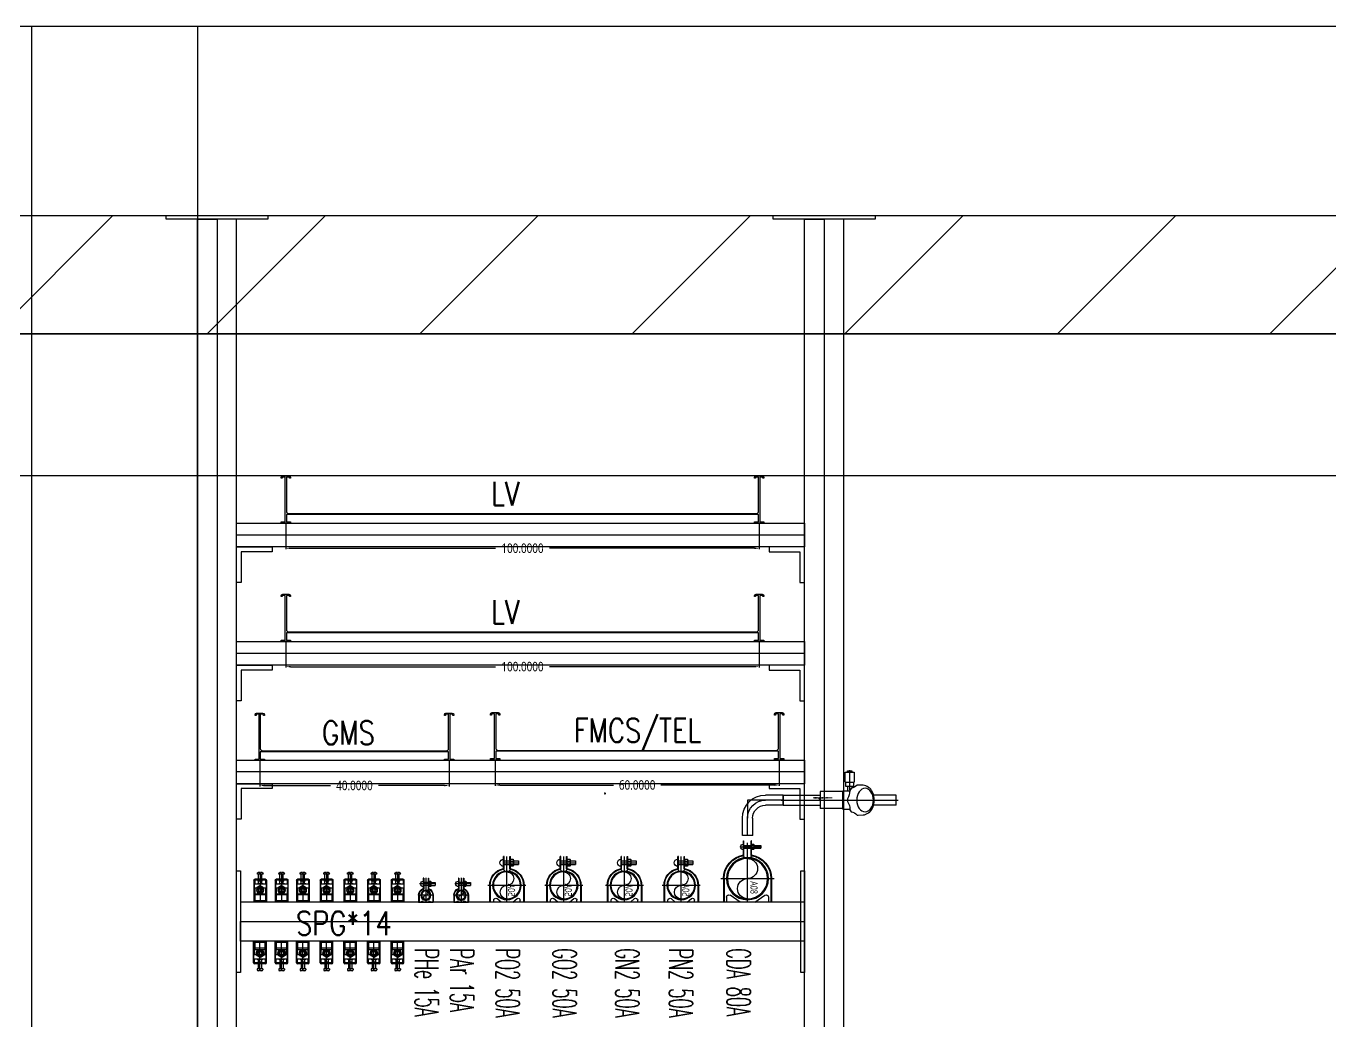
# Model space of a CAD drawing. Extents: x -3080 to 28500, y -1326 to 31609.
# Drawn here: x 15381.3 to 15656.7, y 26375.7 to 26585.8 of the extents above; entities that cross this region are included whole.
import ezdxf
from ezdxf.enums import TextEntityAlignment as Align
from ezdxf.xclip import XClip

# ---------------------------------------------------------------- set-up
doc = ezdxf.new("R2010")
doc.units = 0
doc.header["$LTSCALE"] = 100
doc.header["$XCLIPFRAME"] = 2
for name, pattern in [('188K-SM-07-F10-MECH-CR PIPE-Y2257103$0$AP6A-SM-08-FR1-001-A_AAS 210916$0$CENTER', [50.8, 31.75, -6.35, 6.35, -6.35]), ('188K-SM-07-F10-MECH-CR PIPE-Y2257103$0$AP6A-SM-08-FR1-001-A_AAS 210916$0$DOT', [0.25, 0, -0.25]), ('188K-SM-07-F10-MECH-CR PIPE-Y2257103$0$AP7P1-SM-08-FNN-120-A(4)-SMP$0$18P2-SM-08-FNN-320-A(9)-20190318-JEN$0$SM-08-FNN-300-A(9)-JEN$0$15P6-SM-08-FNN-320-A(10)-UIS-TCM$0$15P6-SM-08-FNN-320-A(10)-UIS-TCM$0$15P6-SM-08-FNN-320-A(10)-UIS-TCM$0$15P6-SM-08-FNN-320-A(10)-UIS-TCM$0$15P6-SM-08-FNN-320-A(10)-UIS-TCM$0$15P6-SM-08-FNN-320-A(10)-UIS-TCM$0$15P6-SM-08-FNN-320-A(10)-UIS-TCM$0$8$0$F14P7-08-FNN-08-001_SPG$0$CENTER', [50.8, 31.75, -6.35, 6.35, -6.35]), ('188K-SM-07-F10-MECH-CR PIPE-Y2257103$0$AP7P1-SM-08-FNN-120-A(4)-SMP$0$18P2-SM-08-FNN-320-A(9)-20190318-JEN$0$SM-08-FNN-300-A(9)-JEN$0$15P6-SM-08-FNN-320-A(10)-UIS-TCM$0$15P6-SM-08-FNN-320-A(10)-UIS-TCM$0$15P6-SM-08-FNN-320-A(10)-UIS-TCM$0$15P6-SM-08-FNN-320-A(10)-UIS-TCM$0$15P6-SM-08-FNN-320-A(10)-UIS-TCM$0$15P6-SM-08-FNN-320-A(10)-UIS-TCM$0$15P6-SM-08-FNN-320-A(10)-UIS-TCM$0$8$0$F14P7-08-FNN-08-001_SPG$0$HIDDEN', [9.525, 6.35, -3.175]), ('188K-SM-07-F10-MECH-CR PIPE-Y2257103$0$CENTER', [2, 1.25, -0.25, 0.25, -0.25])]:
    doc.linetypes.add(name, pattern=pattern)
for name, color, linetype in [('0-xref', 8, 'Continuous'), ('188K-SM-07-F10-MECH-CR PIPE-Y2257103$0$0-AP7P1-SM-08-BG_CDA', 6, 'Continuous'), ('188K-SM-07-F10-MECH-CR PIPE-Y2257103$0$0-BG', 6, 'Continuous'), ('188K-SM-07-F10-MECH-CR PIPE-Y2257103$0$0-CF-AAS-SEX', 3, 'Continuous'), ('188K-SM-07-F10-MECH-CR PIPE-Y2257103$0$0-FIRE', 1, 'Continuous'), ('188K-SM-07-F10-MECH-CR PIPE-Y2257103$0$0-hookupzoom', 4, 'Continuous'), ('188K-SM-07-F10-MECH-CR PIPE-Y2257103$0$0-LV', 6, 'Continuous'), ('188K-SM-07-F10-MECH-CR PIPE-Y2257103$0$0-Y-CCD', 5, 'Continuous'), ('188K-SM-07-F10-MECH-CR PIPE-Y2257103$0$18P6-SM-08-FNN-120-A(X)-20211124$0$0-和淞-G-BG_PN2', 116, 'Continuous'), ('188K-SM-07-F10-MECH-CR PIPE-Y2257103$0$AP6A-SM-08-FR1-001-A_AAS 210916$0$0-Block Center-Line', 1, '188K-SM-07-F10-MECH-CR PIPE-Y2257103$0$AP6A-SM-08-FR1-001-A_AAS 210916$0$CENTER'), ('188K-SM-07-F10-MECH-CR PIPE-Y2257103$0$AP6A-SM-08-FR1-001-A_AAS 210916$0$0-Block Support-Line', 7, '188K-SM-07-F10-MECH-CR PIPE-Y2257103$0$AP6A-SM-08-FR1-001-A_AAS 210916$0$DOT'), ('188K-SM-07-F10-MECH-CR PIPE-Y2257103$0$AP7P1-SM-08-FNN-120-A(12.5)-SMP$0$18P6-SM-08-FNN-120-A(X)-20211124$0$0-和淞-G-BG_GN2', 5, 'Continuous'), ('188K-SM-07-F10-MECH-CR PIPE-Y2257103$0$AP7P1-SM-08-FNN-120-A(4)-SMP$0$18P2-SM-08-FNN-320-A(9)-20190318-JEN$0$SM-08-FNN-300-A(9)-JEN$0$15P6-SM-08-FNN-320-A(10)-UIS-TCM$0$15P6-SM-08-FNN-320-A(10)-UIS-TCM$0$15P6-SM-08-FNN-320-A(10)-UIS-TCM$0$15P6-SM-08-FNN-320-A(10)-UIS-TCM$0$15P6-SM-08-FNN-320-A(10)-UIS-TCM$0$8$0$F14P7-08-FNN-08-001_SPG$0$G-SPG_C-20%F2+N2#AC201', 120, 'Continuous'), ('188K-SM-07-F10-MECH-CR PIPE-Y2257103$0$DIM', 3, 'Continuous'), ('188K-SM-07-F10-MECH-CR PIPE-Y2257103$0$H-TXT', 7, 'Continuous'), ('188K-SM-07-F10-MECH-CR PIPE-Y2257103$0$SH-LINE-130', 2, 'Continuous'), ('188K-SM-07-F10-MECH-CR PIPE-Y2257103$0$UPW_PVDF', 7, 'Continuous'), ('188K-SM-07-F10-MECH-CR PIPE-Y2257103$0$X-S-FAB_SL ALL$0$BEAM-S', 2, 'Continuous')]:
    doc.layers.add(name, color=color, linetype=linetype)
doc.layers.add('188K-SM-07-F10-MECH-CR PIPE-Y2257103$0$Blcok.TXT', color=7, linetype='Continuous', plot=False)
doc.layers.add('188K-SM-07-F10-MECH-CR PIPE-Y2257103$0$Block.TXT', color=7, linetype='Continuous', plot=False)
doc.styles.add('188K-SM-07-F10-MECH-CR PIPE-Y2257103$0$AA-TXT', font='romans.shx', dxfattribs={"bigfont": 'chineset.shx'})
doc.styles.add('188K-SM-07-F10-MECH-CR PIPE-Y2257103$0$AP6A-SM-08-FNN-300-A(18)-BAY$0$15P6-SM-08-FNN-100-A(D)-UIS-TCM$0$SM-08-FNN-300-0_WWT(8)$0$SIMPLEX', font='SIMPLEX.shx', dxfattribs={"width": 0.7})
doc.styles.add('188K-SM-07-F10-MECH-CR PIPE-Y2257103$0$Standard', font='', dxfattribs={"width": 0.8})
doc.styles.add('188K-SM-07-F10-MECH-CR PIPE-Y2257103$0$TXT', font='txt.shx', dxfattribs={"width": 0.55, "bigfont": 'chineset.shx'})
doc.styles.get('188K-SM-07-F10-MECH-CR PIPE-Y2257103$0$Standard').set_extended_font_data('Microsoft JhengHei')
doc.dimstyles.new('188K-SM-07-F10-MECH-CR PIPE-Y2257103$0$Standard', dxfattribs={"dimtxt": 0.18, "dimasz": 0.18, "dimexe": 0.18, "dimexo": 0.0625, "dimgap": 0.09, "dimtad": 0, "dimtih": 1, "dimtoh": 1, "dimdec": 4, "dimzin": 0, "dimdsep": 46, "dimtxsty": '188K-SM-07-F10-MECH-CR PIPE-Y2257103$0$Standard', "dimcen": 0.09, "dimadec": 0, "dimazin": 0, "dimtfac": 1, "dimtdec": 4, "dimtofl": 0, "dimtmove": 0, "dimatfit": 3, "dimfxl": 1, "dimtolj": 1, "dimtzin": 0, "dimarcsym": 0})

# ---------------------------------------------------------------- blocks, each defined once
blk = doc.blocks.new('*U1541')
at = {"color": 241}
blk.add_lwpolyline([(17.5, 50), (-17.5, 50), (-17.5, 337.5), (17.5, 337.5)], close=True, dxfattribs=at)
blk = doc.blocks.new('188K-SM-07-F10-MECH-CR PIPE-Y2257103$0$X-S-FAB_SL ALL')
at = {"color": 241}
for p, q in [((-2628.521, -72748.977), (19076.479, -72748.977)), ((-2628.521, -72788.977), (19076.479, -72788.977))]:
    blk.add_line(p, q, dxfattribs=at)
at = {"layer": '188K-SM-07-F10-MECH-CR PIPE-Y2257103$0$X-S-FAB_SL ALL$0$BEAM-S'}
blk.add_blockref('*U1541', (10926.479, -73086.477), dxfattribs=at)
blk = doc.blocks.new('*U1497')
for p, q in [((-150, 475), (-150, 550)), ((-150, 550), (150, 550)), ((150, 475), (150, 550)), ((-175.4, 331.5), (-150, 475)), ((-150, 475), (150, 475)), ((175.4, 331.5), (150, 475))]:
    blk.add_line(p, q)
blk.add_circle((0, 0), 375)
at = {"layer": '188K-SM-07-F10-MECH-CR PIPE-Y2257103$0$AP6A-SM-08-FR1-001-A_AAS 210916$0$0-Block Center-Line'}
blk.add_line((0, 375), (0, 550), dxfattribs=at)
at = {"layer": '188K-SM-07-F10-MECH-CR PIPE-Y2257103$0$AP6A-SM-08-FR1-001-A_AAS 210916$0$0-Block Support-Line'}
blk.add_line((-167.7, 375), (167.7, 375), dxfattribs=at)
blk = doc.blocks.new('188K-SM-07-F10-MECH-CR PIPE-Y2257103$0$Bellow_15A_R')
at = {"color": 2, "linetype": '188K-SM-07-F10-MECH-CR PIPE-Y2257103$0$CENTER', "ltscale": 3}
blk.add_line((-8.24, 0), (16.48, 0), dxfattribs=at)
at = {"color": 0}
for p, q in [((-7.83, 1.08), (0, 1.08)), ((-7.83, 1.08), (-7.83, -1.08)), ((4.81, 1.8), (0, 1.8)), ((0, -1.8), (0, 1.8)), ((4.81, 1.9), (4.81, -1.9)), ((4.81, 1.9), (6.29, 1.9)), ((16.07, 1.08), (11.29, 1.08)), ((16.07, 1.08), (16.07, -1.08)), ((-7.83, -1.08), (0, -1.08)), ((4.81, -1.8), (0, -1.8)), ((6.28, -1.9), (4.81, -1.9)), ((16.07, -1.08), (11.29, -1.08))]:
    blk.add_line(p, q, dxfattribs=at)
blk.add_lwpolyline([(11.13, -1.55, -0.129678), (10.5, -2.5, -0.076709), (9.35, -3.11), (9.11, -3.14), (8.07, -3.17, -0.111401), (7.8, -3.16, 0.105556), (6.58, -2.45, -0.110801), (6.28, -2.02, 0.124714), (5.78, -0.3, -0.093313), (5.78, 0.3, 0.191988), (6.28, 2.02, -0.199243), (6.58, 2.45, 0.232869), (7.8, 3.16, -0.069384), (8.07, 3.17), (9.11, 3.14), (9.35, 3.11, -0.093734), (10.5, 2.49, -0.099389), (11.13, 1.55, -0.039332), (11.36, 0.8, -0.090181), (11.36, -0.8, -0.048841)], format="xyb", close=True, dxfattribs=at)
blk.add_ellipse((9.49, 0), major_axis=(0, -2.49), ratio=0.70911, dxfattribs=at)
blk = doc.blocks.new('*U1609')
at = {"color": 0}
for p, q in [((5.81, -2.88), (5.81, -1.9)), ((6.7, -2.88), (6.7, -2.49)), ((5.3, -3.84), (5.33, -3.82)), ((5.33, -3.82), (7.18, -3.82)), ((5.46, -3.5), (5.46, -3.5)), ((7.05, -2.88), (7.04, -2.88)), ((7.04, -3.5), (7.05, -3.5)), ((7.21, -3.84), (7.18, -3.82))]:
    blk.add_line(p, q, dxfattribs=at)
at = {"color": 2, "linetype": '188K-SM-07-F10-MECH-CR PIPE-Y2257103$0$CENTER'}
blk.add_line((6.25, -2.15), (6.25, -6.29), dxfattribs=at)
at = {"color": 0}
for points in [[(5.3, -3.83), (5.3, -5.88), (7.21, -5.88), (7.21, -3.83)], [(7.05, -3.82), (7.04, -2.88), (5.46, -2.88), (5.46, -2.88), (5.46, -3.82)], [(5.81, -5.88), (5.81, -6.2), (6.7, -6.2), (6.7, -5.88)]]:
    blk.add_lwpolyline(points, dxfattribs=at)
blk.add_blockref('188K-SM-07-F10-MECH-CR PIPE-Y2257103$0$Bellow_15A_R', (0, 0), dxfattribs=at)
at = {"layer": '188K-SM-07-F10-MECH-CR PIPE-Y2257103$0$Blcok.TXT', "color": 0, "style": '188K-SM-07-F10-MECH-CR PIPE-Y2257103$0$TXT', "width": 0.6}
for tag, p in [('進吹氣口', (-0.18, -0.29)), ('管徑', (-0.18, -0.41)), ('氣種', (-0.18, -0.54))]:
    blk.add_attdef(tag, p, '', height=0.1, dxfattribs=at)
blk = doc.blocks.new('*U1617')
at = {"color": 0}
for p, q in [((-2.23, -28.92), (-5.92, -28.92)), ((-2.23, -31.09), (-2.23, -28.92)), ((-2.23, -31.09), (-5.92, -31.09)), ((-10.81, -37.5), (-10.81, -33.81)), ((-8.65, -37.5), (-8.65, -33.81)), ((-10.81, -37.5), (-8.65, -37.5))]:
    blk.add_line(p, q, dxfattribs=at)
at = {"color": 1}
for p, q in [((-2.23, -30), (-5.92, -30)), ((-9.73, -37.5), (-9.73, -33.81))]:
    blk.add_line(p, q, dxfattribs=at)
at = {"color": 0}
for radius in [4.89, 2.73]:
    blk.add_arc((-5.92, -33.81), radius, 90, 180, dxfattribs=at)
at = {"color": 1}
blk.add_arc((-5.92, -33.81), 3.81, 90, 180, dxfattribs=at)
at = {"layer": 'DefPoints'}
blk.add_lwpolyline([(-9.73, -33.81), (-9.73, -30), (-5.92, -30)], dxfattribs=at)
blk = doc.blocks.new('188K-SM-07-F10-MECH-CR PIPE-Y2257103$0$SEC-P-Clamp-50A')
at = {"color": 0, "linetype": 'ByBlock'}
for p, q in [((-13.7, 87), (-24.8, 87)), ((-24.8, 87), (-24.8, 79)), ((-13.7, 88.6), (-13.7, 77.4)), ((-8, 90.5), (-12.9, 90.5)), ((-8, 86.7), (-12.9, 86.7)), ((-7.2, 71), (-7.2, 96)), ((-6, 96), (-7.2, 96)), ((-7.2, 77.4), (-7.2, 88.6)), ((-6, 70), (-6, 96)), ((6, 87), (-6, 87)), ((6, 70), (6, 96)), ((6, 96), (7.2, 96)), ((7.2, 71), (7.2, 96)), ((-13.7, 79), (-24.8, 79)), ((-8, 79.2), (-12.9, 79.2)), ((-12.9, 75.5), (-8, 75.5)), ((6, 79), (-6, 79)), ((-36.5, 35.2), (-36.5, 0)), ((-35.2, 35.2), (-35.2, 0)), ((35.2, 35.2), (35.2, 0)), ((36.5, 35.2), (36.5, 0)), ((-36.5, 0), (36.5, 0)), ((-28, 0), (-28, 4.2)), ((-12.5, 0), (-21.5, 7.3)), ((12.5, 0), (21.5, 7.3)), ((28, 0), (28, 4.2))]:
    blk.add_line(p, q, dxfattribs=at)
at = {"color": 1, "linetype": '188K-SM-07-F10-MECH-CR PIPE-Y2257103$0$CENTER'}
for p, q in [((7.2, 83), (-24.8, 83)), ((0, 0), (0, 95.9)), ((-40.2, 35.2), (40.2, 35.2))]:
    blk.add_line(p, q, dxfattribs=at)
at = {"color": 0, "linetype": 'ByBlock'}
for radius in [30.2, 28.6]:
    blk.add_circle((0, 35.2), radius, dxfattribs=at)
for centre, radius, start, end in [((-11.1, 88.6), 2.6, 133.818, 226.182), ((-4.5, 83), 9.2, 155.9322, 204.0678), ((-9.8, 88.6), 2.6, 313.818, 46.182), ((-16.4, 83), 9.2, 335.9322, 24.0678), ((7.2, 83), 7.51, 270, 90), ((0, 35.2), 36.4, 101.3926, 180), ((0, 35.2), 35.2, 99.8002, 180), ((0, 49.5), 14.3, 90, 270), ((-11.1, 77.4), 2.6, 133.818, 226.182), ((-8.5, 66.9), 2.51, 279.2496, 105.0462), ((-9.8, 77.4), 2.6, 313.818, 46.182), ((0, 35.2), 35.2, 0, 80.1998), ((8.5, 66.9), 2.51, 74.9538, 260.7504), ((0, 35.2), 36.4, 0, 78.6074), ((0, 21), 14.3, 270, 90), ((-24, 4.2), 4, 50.95, 180), ((24, 4.2), 4, 0, 129.05)]:
    blk.add_arc(centre, radius, start, end, dxfattribs=at)
at = {"color": 2, "linetype": 'ByBlock', "style": '188K-SM-07-F10-MECH-CR PIPE-Y2257103$0$Standard', "width": 0.75}
blk.add_text('50A', height=15, rotation=90, dxfattribs=at).set_placement((-9.7, 25.6), align=Align.MIDDLE)
blk = doc.blocks.new('*U259')
at = {"color": 0}
blk.add_blockref('188K-SM-07-F10-MECH-CR PIPE-Y2257103$0$SEC-P-Clamp-50A', (0, 0), dxfattribs=at)
blk = doc.blocks.new('188K-SM-07-F10-MECH-CR PIPE-Y2257103$0$SEC-P-Clamp-15A')
at = {"color": 0, "linetype": 'ByBlock'}
for p, q in [((-10.5, 41.3), (-19.9, 41.3)), ((-19.9, 41.3), (-19.9, 35.3)), ((-10.5, 35.3), (-19.9, 35.3)), ((-10.5, 42.7), (-10.5, 34)), ((-6.3, 44.1), (-9.7, 44.1)), ((-9.7, 41.2), (-6.3, 41.2)), ((-9.7, 35.5), (-6.3, 35.5)), ((-9.7, 32.6), (-6.3, 32.6)), ((-5.5, 50.8), (-5.5, 28.8)), ((-4.5, 50.8), (-5.5, 50.8)), ((-4.5, 50.8), (-4.5, 28.1)), ((-4.5, 41.3), (4.5, 41.3)), ((-4.5, 35.3), (4.5, 35.3)), ((4.5, 50.8), (4.5, 28.1)), ((4.5, 50.8), (5.5, 50.8)), ((5.5, 50.8), (5.5, 28.8)), ((-15.5, 14.3), (-15.5, 0)), ((15.5, 0), (-15.5, 0)), ((-14.5, 14.3), (-14.5, 0)), ((-8.5, 1.1), (-8.5, 0)), ((-5, 0), (-6.8, 1.8)), ((5, 0), (6.8, 1.8)), ((8.5, 1.1), (8.5, 0)), ((14.5, 14.3), (14.5, 0)), ((15.5, 14.3), (15.5, 0))]:
    blk.add_line(p, q, dxfattribs=at)
at = {"color": 1, "linetype": 'ByBlock'}
for p, q in [((-19.9, 38.3), (13.4, 38.3)), ((0, 51.1), (0, 0)), ((-16.4, 14.3), (16.4, 14.3))]:
    blk.add_line(p, q, dxfattribs=at)
at = {"color": 0, "linetype": 'ByBlock'}
for radius in [10.8, 9.2]:
    blk.add_circle((0, 14.3), radius, dxfattribs=at)
for centre, radius, start, end in [((0, 14.3), 15.5, 110.7836, 180), ((0, 14.3), 14.5, 108.08, 180), ((-8.8, 42.7), 1.7, 122.0046, 237.9954), ((-4.9, 38.3), 5.61, 149.0209, 210.9791), ((-8.8, 34), 1.7, 122.0046, 237.9954), ((-7.2, 42.7), 1.7, 302.0046, 57.9954), ((-11.1, 38.3), 5.61, 329.0209, 30.9791), ((-7.2, 34), 1.7, 302.0046, 57.9954), ((0, 14.3), 14.5, 0, 71.92), ((5.5, 38.3), 5.77, 270, 90), ((0, 14.3), 15.5, 0, 69.2164), ((-7.5, 1.1), 1, 45, 180), ((-6.3, 25.3), 1.83, 299.9346, 119.9352), ((0, 18.9), 4.6, 90, 270), ((0, 9.7), 4.6, 270, 90), ((6.3, 25.3), 1.83, 60.0648, 240.0654), ((7.5, 1.1), 1, 0, 135)]:
    blk.add_arc(centre, radius, start, end, dxfattribs=at)
at = {"color": 2, "linetype": 'ByBlock', "style": '188K-SM-07-F10-MECH-CR PIPE-Y2257103$0$Standard', "width": 0.75}
blk.add_text('15A', height=8, rotation=90, dxfattribs=at).set_placement((-4, 14.1), align=Align.MIDDLE)
blk = doc.blocks.new('*U252')
at = {"color": 0}
blk.add_blockref('188K-SM-07-F10-MECH-CR PIPE-Y2257103$0$SEC-P-Clamp-15A', (0, 0), dxfattribs=at)
blk = doc.blocks.new('188K-SM-07-F10-MECH-CR PIPE-Y2257103$0$SEC-P-Clamp-80A')
at = {"color": 0, "linetype": 'ByBlock'}
for p, q in [((-13.7, 119.5), (-28.3, 119.5)), ((-28.3, 119.5), (-28.3, 113.5)), ((-13.7, 113.5), (-28.3, 113.5)), ((-13.7, 120.9), (-13.7, 112.2)), ((-9.5, 122.3), (-12.9, 122.3)), ((-12.9, 119.4), (-9.5, 119.4)), ((-12.9, 113.6), (-9.5, 113.6)), ((-12.9, 110.8), (-9.5, 110.8)), ((-8.7, 99.5), (-8.7, 129.5)), ((-8.7, 129.5), (-7.5, 129.5)), ((-8.7, 112.2), (-8.7, 120.9)), ((-7.5, 98.5), (-7.5, 129.5)), ((7.5, 119.5), (-7.5, 119.5)), ((7.5, 113.5), (-7.5, 113.5)), ((7.5, 98.5), (7.5, 129.5)), ((8.7, 129.5), (7.5, 129.5)), ((8.7, 99.5), (8.7, 129.5)), ((-50.8, 49.5), (-50.8, 0)), ((-49.5, 49.5), (-49.5, 0)), ((49.5, 49.5), (49.5, 0)), ((50.8, 49.5), (50.8, 0)), ((-50.8, 0), (50.8, 0)), ((-44.5, 10.4), (-44.5, 0)), ((-15.2, 0), (-36.8, 14.6)), ((15.2, 0), (36.8, 14.6)), ((44.5, 10.4), (44.5, 0))]:
    blk.add_line(p, q, dxfattribs=at)
at = {"color": 1, "linetype": '188K-SM-07-F10-MECH-CR PIPE-Y2257103$0$CENTER'}
for p, q in [((14.5, 116.5), (-28.3, 116.5)), ((0, 0), (0, 129.1)), ((56.3, 49.5), (-56.3, 49.5))]:
    blk.add_line(p, q, dxfattribs=at)
at = {"color": 0, "linetype": 'ByBlock'}
for radius in [44.5, 42.5]:
    blk.add_circle((0, 49.5), radius, dxfattribs=at)
for centre, radius, start, end in [((-12, 120.9), 1.7, 122.0046, 237.9954), ((-8.1, 116.5), 5.61, 149.0209, 210.9791), ((-12, 112.2), 1.7, 122.0046, 237.9954), ((-10.4, 120.9), 1.7, 302.0046, 57.9954), ((-14.3, 116.5), 5.61, 329.0209, 30.9791), ((-10.4, 112.2), 1.7, 302.0046, 57.9954), ((8.7, 116.5), 5.77, 270, 90), ((0, 49.5), 50.8, 99.8709, 180), ((0, 49.5), 49.5, 98.7059, 180), ((-10, 95.4), 2.5, 284.2411, 104.2411), ((0, 49.5), 49.5, 0, 81.2941), ((10, 95.4), 2.5, 75.7589, 255.7589), ((0, 49.5), 50.8, 0, 80.1291), ((-39.5, 10.4), 5, 55.9469, 180), ((39.5, 10.4), 5, 0, 124.0531)]:
    blk.add_arc(centre, radius, start, end, dxfattribs=at)
for centre, start, end in [((0, 70.8), 90, 270), ((0, 28.3), 270, 90)]:
    blk.add_arc(centre, 21.2, start, end)
at = {"color": 2, "linetype": 'ByBlock', "style": '188K-SM-07-F10-MECH-CR PIPE-Y2257103$0$Standard', "width": 0.75}
blk.add_text('80A', height=15, rotation=90, dxfattribs=at).set_placement((-13.8, 30.6), align=Align.MIDDLE)
blk = doc.blocks.new('*U1538')
at = {"color": 0}
blk.add_blockref('188K-SM-07-F10-MECH-CR PIPE-Y2257103$0$SEC-P-Clamp-80A', (0, 0), dxfattribs=at)
blk = doc.blocks.new('*D1546')
at = {"layer": '188K-SM-07-F10-MECH-CR PIPE-Y2257103$0$DIM', "color": 0, "lineweight": -2, "transparency": 16777216}
for p, q in [((0, -0.06), (0, -5.47)), ((100, -0.06), (100, -5.47)), ((1, -5.29), (44.3, -5.29)), ((99, -5.29), (55.7, -5.29))]:
    blk.add_line(p, q, dxfattribs=at)
at = {"layer": '188K-SM-07-F10-MECH-CR PIPE-Y2257103$0$DIM', "color": 0, "transparency": 16777216}
for points in [[(1, -5.13), (1, -5.46), (0, -5.29)], [(99, -5.13), (99, -5.46), (100, -5.29)]]:
    blk.add_solid(points, dxfattribs=at)
at = {"layer": 'DefPoints', "color": 0, "transparency": 16777216}
for p in [(0, 0), (100, 0), (100, -5.29)]:
    blk.add_point(p, dxfattribs=at)
at = {"layer": '188K-SM-07-F10-MECH-CR PIPE-Y2257103$0$DIM', "color": 0, "transparency": 16777216, "insert": (50, -5.29), "char_height": 2, "attachment_point": 5, "style": '188K-SM-07-F10-MECH-CR PIPE-Y2257103$0$Standard'}
blk.add_mtext('\\A1;100.0000', dxfattribs=at)
blk = doc.blocks.new('*D1544')
at = {"layer": '188K-SM-07-F10-MECH-CR PIPE-Y2257103$0$DIM', "color": 0, "lineweight": -2, "transparency": 16777216}
for p, q in [((0, -0.06), (0, -5.47)), ((60, -0.06), (60, -5.47)), ((1, -5.29), (24.98, -5.29)), ((59, -5.29), (35.02, -5.29))]:
    blk.add_line(p, q, dxfattribs=at)
at = {"layer": '188K-SM-07-F10-MECH-CR PIPE-Y2257103$0$DIM', "color": 0, "transparency": 16777216}
for points in [[(1, -5.13), (1, -5.46), (0, -5.29)], [(59, -5.13), (59, -5.46), (60, -5.29)]]:
    blk.add_solid(points, dxfattribs=at)
at = {"layer": 'DefPoints', "color": 0, "transparency": 16777216}
for p in [(0, 0), (60, 0), (60, -5.29)]:
    blk.add_point(p, dxfattribs=at)
at = {"layer": '188K-SM-07-F10-MECH-CR PIPE-Y2257103$0$DIM', "color": 0, "transparency": 16777216, "insert": (30, -5.29), "char_height": 2, "attachment_point": 5, "style": '188K-SM-07-F10-MECH-CR PIPE-Y2257103$0$Standard'}
blk.add_mtext('\\A1;60.0000', dxfattribs=at)
blk = doc.blocks.new('*D272')
at = {"layer": '188K-SM-07-F10-MECH-CR PIPE-Y2257103$0$DIM', "color": 0, "lineweight": -2, "transparency": 16777216}
for p, q in [((0, -0.06), (0, -5.47)), ((40, -0.06), (40, -5.47)), ((1, -5.29), (14.94, -5.29)), ((39, -5.29), (25.06, -5.29))]:
    blk.add_line(p, q, dxfattribs=at)
at = {"layer": '188K-SM-07-F10-MECH-CR PIPE-Y2257103$0$DIM', "color": 0, "transparency": 16777216}
for points in [[(1, -5.13), (1, -5.46), (0, -5.29)], [(39, -5.13), (39, -5.46), (40, -5.29)]]:
    blk.add_solid(points, dxfattribs=at)
at = {"layer": 'DefPoints', "color": 0, "transparency": 16777216}
for p in [(0, 0), (40, 0), (40, -5.29)]:
    blk.add_point(p, dxfattribs=at)
at = {"layer": '188K-SM-07-F10-MECH-CR PIPE-Y2257103$0$DIM', "color": 0, "transparency": 16777216, "insert": (20, -5.29), "char_height": 2, "attachment_point": 5, "style": '188K-SM-07-F10-MECH-CR PIPE-Y2257103$0$Standard'}
blk.add_mtext('\\A1;40.0000', dxfattribs=at)
blk = doc.blocks.new('188K-SM-07-F10-MECH-CR PIPE-Y2257103$0$AP7P1-SM-08-FNN-120-A(4)-SMP$0$18P2-SM-08-FNN-320-A(9)-20190318-JEN$0$SM-08-FNN-300-A(9)-JEN$0$15P6-SM-08-FNN-320-A(10)-UIS-TCM$0$15P6-SM-08-FNN-320-A(10)-UIS-TCM$0$15P6-SM-08-FNN-320-A(10)-UIS-TCM$0$15P6-SM-08-FNN-320-A(10)-UIS-TCM$0$15P6-SM-08-FNN-320-A(10)-UIS-TCM$0$15P6-SM-08-FNN-320-A(10)-UIS-TCM$0$15P6-SM-08-FNN-320-A(10)-UIS-TCM$0$8$0$F14P7-08-FNN-08-001_SPG$0$TubeClamp-6+10')
at = {"color": 0, "linetype": 'ByBlock'}
for p, q in [((-13.5, 31), (-13.5, 0)), ((-11.5, 33), (11.5, 33)), ((-11.5, 31), (-11.5, 23.1)), ((-11.5, 31), (11.5, 31)), ((-6, 43.6), (-6, 45.6)), ((-6, 43.6), (6, 43.6)), ((-4.5, 29), (-4.5, 31)), ((-4.5, 29), (4.5, 29)), ((-4, 47.6), (-0.7, 47.6)), ((-3.5, 33), (-3.5, 43.6)), ((-3.5, 23.6), (-3.5, 29)), ((-0.7, 45.6), (-0.7, 47.6)), ((-0.7, 45.6), (0.8, 45.6)), ((0.8, 47.6), (4, 47.6)), ((0.8, 45.6), (0.8, 47.6)), ((3.5, 33), (3.5, 43.6)), ((3.5, 23.6), (3.5, 29)), ((4.5, 29), (4.5, 31)), ((6, 43.6), (6, 45.6)), ((11.5, 31), (11.5, 23.1)), ((13.5, 31), (13.5, 0)), ((-12.9, 23.1), (13, 23.1)), ((-12.9, 23.1), (-12.9, 14.1)), ((-12.9, 14.1), (-8.7, 14.1)), ((-11.5, 14.1), (-11.5, 0)), ((-1, 19.1), (-8.7, 14.1)), ((-6, 23.6), (6, 23.6)), ((-6, 23.6), (-6, 23.1)), ((-1, 19.1), (1, 19.1)), ((1, 19.1), (8.8, 14.1)), ((6, 23.6), (6, 23.1)), ((8.8, 14.1), (13, 14.1)), ((11.5, 14.1), (11.5, 0)), ((13, 23.1), (13, 14.1)), ((-11, -12.1), (11, -12.1))]:
    blk.add_line(p, q, dxfattribs=at)
at = {"color": 1, "linetype": '188K-SM-07-F10-MECH-CR PIPE-Y2257103$0$AP7P1-SM-08-FNN-120-A(4)-SMP$0$18P2-SM-08-FNN-320-A(9)-20190318-JEN$0$SM-08-FNN-300-A(9)-JEN$0$15P6-SM-08-FNN-320-A(10)-UIS-TCM$0$15P6-SM-08-FNN-320-A(10)-UIS-TCM$0$15P6-SM-08-FNN-320-A(10)-UIS-TCM$0$15P6-SM-08-FNN-320-A(10)-UIS-TCM$0$15P6-SM-08-FNN-320-A(10)-UIS-TCM$0$15P6-SM-08-FNN-320-A(10)-UIS-TCM$0$15P6-SM-08-FNN-320-A(10)-UIS-TCM$0$8$0$F14P7-08-FNN-08-001_SPG$0$CENTER'}
blk.add_line((0, 47.6), (0, -15.2), dxfattribs=at)
at = {"color": 8, "linetype": '188K-SM-07-F10-MECH-CR PIPE-Y2257103$0$AP7P1-SM-08-FNN-120-A(4)-SMP$0$18P2-SM-08-FNN-320-A(9)-20190318-JEN$0$SM-08-FNN-300-A(9)-JEN$0$15P6-SM-08-FNN-320-A(10)-UIS-TCM$0$15P6-SM-08-FNN-320-A(10)-UIS-TCM$0$15P6-SM-08-FNN-320-A(10)-UIS-TCM$0$15P6-SM-08-FNN-320-A(10)-UIS-TCM$0$15P6-SM-08-FNN-320-A(10)-UIS-TCM$0$15P6-SM-08-FNN-320-A(10)-UIS-TCM$0$15P6-SM-08-FNN-320-A(10)-UIS-TCM$0$8$0$F14P7-08-FNN-08-001_SPG$0$HIDDEN'}
for p, q in [((-13.5, 0), (-13.5, -15)), ((-11.5, 0), (-11.5, -15)), ((-11, 0), (11, 0)), ((11.5, 0), (11.5, -15)), ((13.5, 0), (13.5, -15)), ((-13.5, -15), (-11.5, -15)), ((11.5, -15), (13.5, -15))]:
    blk.add_line(p, q, dxfattribs=at)
at = {"color": 0, "linetype": 'ByBlock'}
blk.add_lwpolyline([(-11, 2.4), (-11, -15.2), (11, -15.2), (11, 2.4)], close=True, dxfattribs=at)
for radius in [7.94, 6.94, 4.76, 3.76]:
    blk.add_circle((0, 10.3), radius, dxfattribs=at)
for centre, start, end in [((-11.5, 31), 90, 180), ((-4, 45.6), 90, 180), ((4, 45.6), 0, 90), ((11.5, 31), 0, 90)]:
    blk.add_arc(centre, 2, start, end, dxfattribs=at)
blk = doc.blocks.new('*U1545')
blk.add_lwpolyline([(0.12, 1.84), (0.12, 0.3), (1, 0.3), (1, 0), (-1, 0), (-1, 0.3), (-0.12, 0.3), (-0.12, 9.76), (-0.66, 9.76, 0.414213562), (-0.76, 9.66), (-0.76, 9.5), (-1, 9.5), (-1, 9.66, -0.414213562), (-0.66, 10), (0.66, 10, -0.414213562), (1, 9.66), (1, 9.5), (0.76, 9.5), (0.76, 9.66, 0.414213562), (0.66, 9.76), (0.12, 9.76), (0.12, 2.54, 0.414213562), (0.62, 2.04), (99.38, 2.04, 0.414213562), (99.88, 2.54), (99.88, 9.76), (99.34, 9.76, 0.414213562), (99.24, 9.66), (99.24, 9.5), (99, 9.5), (99, 9.66, -0.414213562), (99.34, 10), (100.66, 10, -0.414213562), (101, 9.66), (101, 9.5), (100.76, 9.5), (100.76, 9.66, 0.414213562), (100.66, 9.76), (100.12, 9.76), (100.12, 0.3), (101, 0.3), (101, 0), (99, 0), (99, 0.3), (99.88, 0.3), (99.88, 1.84)], format="xyb", close=True)
at = {"layer": '188K-SM-07-F10-MECH-CR PIPE-Y2257103$0$DIM'}
dim = blk.add_linear_dim(base=(100, -5.29392), p1=(0, 0), p2=(100, 0), dimstyle='188K-SM-07-F10-MECH-CR PIPE-Y2257103$0$Standard', override={"dimtxt": 2, "dimasz": 1, "dimfxl": 0.1}, dxfattribs=at)
dim.commit()
dim.dimension.update_dxf_attribs({"geometry": '*D1546', "text_midpoint": (50, -5.29392)})
blk = doc.blocks.new('*U1543')
blk.add_lwpolyline([(0.12, 1.84), (0.12, 0.3), (1, 0.3), (1, 0), (-1, 0), (-1, 0.3), (-0.12, 0.3), (-0.12, 9.76), (-0.66, 9.76, 0.414213562), (-0.76, 9.66), (-0.76, 9.5), (-1, 9.5), (-1, 9.66, -0.414213562), (-0.66, 10), (0.66, 10, -0.414213562), (1, 9.66), (1, 9.5), (0.76, 9.5), (0.76, 9.66, 0.414213562), (0.66, 9.76), (0.12, 9.76), (0.12, 2.54, 0.414213562), (0.62, 2.04), (59.38, 2.04, 0.414213562), (59.88, 2.54), (59.88, 9.76), (59.34, 9.76, 0.414213562), (59.24, 9.66), (59.24, 9.5), (59, 9.5), (59, 9.66, -0.414213562), (59.34, 10), (60.66, 10, -0.414213562), (61, 9.66), (61, 9.5), (60.76, 9.5), (60.76, 9.66, 0.414213562), (60.66, 9.76), (60.12, 9.76), (60.12, 0.3), (61, 0.3), (61, 0), (59, 0), (59, 0.3), (59.88, 0.3), (59.88, 1.84)], format="xyb", close=True)
at = {"layer": '188K-SM-07-F10-MECH-CR PIPE-Y2257103$0$DIM'}
dim = blk.add_linear_dim(base=(60, -5.29392), p1=(0, 0), p2=(60, 0), dimstyle='188K-SM-07-F10-MECH-CR PIPE-Y2257103$0$Standard', override={"dimtxt": 2, "dimasz": 1, "dimfxl": 0.1}, dxfattribs=at)
dim.commit()
dim.dimension.update_dxf_attribs({"geometry": '*D1544', "text_midpoint": (30, -5.29392)})
blk = doc.blocks.new('*U271')
blk.add_lwpolyline([(0.12, 1.84), (0.12, 0.3), (1, 0.3), (1, 0), (-1, 0), (-1, 0.3), (-0.12, 0.3), (-0.12, 9.76), (-0.66, 9.76, 0.414213562), (-0.76, 9.66), (-0.76, 9.5), (-1, 9.5), (-1, 9.66, -0.414213562), (-0.66, 10), (0.66, 10, -0.414213562), (1, 9.66), (1, 9.5), (0.76, 9.5), (0.76, 9.66, 0.414213562), (0.66, 9.76), (0.12, 9.76), (0.12, 2.54, 0.414213562), (0.62, 2.04), (39.38, 2.04, 0.414213562), (39.88, 2.54), (39.88, 9.76), (39.34, 9.76, 0.414213562), (39.24, 9.66), (39.24, 9.5), (39, 9.5), (39, 9.66, -0.414213562), (39.34, 10), (40.66, 10, -0.414213562), (41, 9.66), (41, 9.5), (40.76, 9.5), (40.76, 9.66, 0.414213562), (40.66, 9.76), (40.12, 9.76), (40.12, 0.3), (41, 0.3), (41, 0), (39, 0), (39, 0.3), (39.88, 0.3), (39.88, 1.84)], format="xyb", close=True)
at = {"layer": '188K-SM-07-F10-MECH-CR PIPE-Y2257103$0$DIM'}
dim = blk.add_linear_dim(base=(40, -5.29392), p1=(0, 0), p2=(40, 0), dimstyle='188K-SM-07-F10-MECH-CR PIPE-Y2257103$0$Standard', override={"dimtxt": 2, "dimasz": 1, "dimfxl": 0.1}, dxfattribs=at)
dim.commit()
dim.dimension.update_dxf_attribs({"geometry": '*D272', "text_midpoint": (20, -5.29392)})
blk = doc.blocks.new('188K-SM-07-F10-MECH-CR PIPE-Y2257103$0$DE')
at = {"layer": '188K-SM-07-F10-MECH-CR PIPE-Y2257103$0$SH-LINE-130', "ltscale": 0.1}
for p, q in [((15654.24, -72856.48), (15534.24, -72856.48)), ((15654.24, -72881.48), (15534.24, -72881.48)), ((15654.24, -72906.48), (15534.24, -72906.48))]:
    blk.add_line(p, q, dxfattribs=at)
for points in [[(15540.86, -72789.78), (15519.36, -72789.78), (15519.36, -72788.98), (15540.86, -72788.98)], [(15525.98, -73013.98), (15525.98, -72789.78), (15530.11, -72789.78), (15530.11, -73013.98)], [(15534.24, -73013.98), (15534.24, -72789.78), (15530.11, -72789.78), (15530.11, -73013.98)], [(15669.12, -72789.78), (15647.62, -72789.78), (15647.62, -72788.98), (15669.12, -72788.98)], [(15654.24, -73013.98), (15654.24, -72789.78), (15658.37, -72789.78), (15658.37, -73013.98)], [(15662.5, -73013.98), (15662.5, -72789.78), (15658.37, -72789.78), (15658.37, -73013.98)], [(15654.24, -72858.98), (15534.24, -72858.98), (15534.24, -72853.98), (15654.24, -72853.98)], [(15534.24, -72858.98), (15541.74, -72858.98), (15541.74, -72859.98), (15535.24, -72859.98), (15535.24, -72866.48), (15534.24, -72866.48)], [(15654.24, -72858.98), (15646.74, -72858.98), (15646.74, -72859.98), (15653.24, -72859.98), (15653.24, -72866.48), (15654.24, -72866.48)], [(15654.24, -72883.98), (15534.24, -72883.98), (15534.24, -72878.98), (15654.24, -72878.98)], [(15534.24, -72883.98), (15541.74, -72883.98), (15541.74, -72884.98), (15535.24, -72884.98), (15535.24, -72891.48), (15534.24, -72891.48)], [(15654.24, -72883.98), (15646.74, -72883.98), (15646.74, -72884.98), (15653.24, -72884.98), (15653.24, -72891.48), (15654.24, -72891.48)], [(15654.24, -72908.98), (15534.24, -72908.98), (15534.24, -72903.98), (15654.24, -72903.98)], [(15534.24, -72908.98), (15541.74, -72908.98), (15541.74, -72909.98), (15535.24, -72909.98), (15535.24, -72916.48), (15534.24, -72916.48)], [(15654.24, -72908.98), (15646.74, -72908.98), (15646.74, -72909.98), (15653.24, -72909.98), (15653.24, -72916.48), (15654.24, -72916.48)], [(15535.04, -72927.36), (15535.04, -72948.86), (15534.24, -72948.86), (15534.24, -72927.36)], [(15654.24, -72927.36), (15654.24, -72948.86), (15653.44, -72948.86), (15653.44, -72927.36)], [(15654.24, -72933.98), (15535.04, -72933.98), (15535.04, -72938.11), (15654.24, -72938.11)], [(15654.24, -72942.24), (15535.04, -72942.24), (15535.04, -72938.11), (15654.24, -72938.11)]]:
    blk.add_lwpolyline(points, close=True, dxfattribs=at)
at = {"layer": '188K-SM-07-F10-MECH-CR PIPE-Y2257103$0$0-AP7P1-SM-08-BG_CDA'}
ref = blk.add_blockref('*U1609', (15657.51, -72912.45), dxfattribs=dict(at, xscale=-1, rotation=180))
ref.add_attrib('進吹氣口', 'IOPP', (15657.53, -72912.16), dxfattribs={"layer": '188K-SM-07-F10-MECH-CR PIPE-Y2257103$0$Blcok.TXT', "color": 0, "height": 0.1, "rotation": 180, "style": '188K-SM-07-F10-MECH-CR PIPE-Y2257103$0$TXT', "width": 0.6})
ref.add_attrib('管徑', '15A', (15657.47, -72912.04), dxfattribs={"layer": '188K-SM-07-F10-MECH-CR PIPE-Y2257103$0$Blcok.TXT', "color": 0, "height": 0.1, "rotation": 180, "style": '188K-SM-07-F10-MECH-CR PIPE-Y2257103$0$TXT', "width": 0.6})
ref.add_attrib('氣種', '188K-SM-07-F10-MECH-CR PIPE-Y2257103$0$0-AP7P1-SM-08-BG_CDA', (15660, -72911.91), dxfattribs={"layer": '188K-SM-07-F10-MECH-CR PIPE-Y2257103$0$Blcok.TXT', "color": 0, "height": 0.1, "rotation": 180, "style": '188K-SM-07-F10-MECH-CR PIPE-Y2257103$0$TXT', "width": 0.6})
ref = blk.add_blockref('*U1617', (15612.17, -72922.18), dxfattribs=dict(at, xscale=-1.000000000000001, rotation=90))
ref.add_attrib('氣種', 'CHW', (15611.98, -72911.02), dxfattribs={"layer": '188K-SM-07-F10-MECH-CR PIPE-Y2257103$0$Block.TXT', "height": 0.1, "style": '188K-SM-07-F10-MECH-CR PIPE-Y2257103$0$TXT', "width": 0.6})
ref.add_attrib('管徑', '250A', (15611.95, -72911.21), dxfattribs={"layer": '188K-SM-07-F10-MECH-CR PIPE-Y2257103$0$Block.TXT', "height": 0.1, "style": '188K-SM-07-F10-MECH-CR PIPE-Y2257103$0$TXT', "width": 0.6})
at = {"layer": '188K-SM-07-F10-MECH-CR PIPE-Y2257103$0$0-AP7P1-SM-08-BG_CDA', "xscale": -0.1, "yscale": 0.1, "zscale": 0.1}
blk.add_blockref('*U1538', (15642.17, -72933.98), dxfattribs=at)
at = {"layer": '188K-SM-07-F10-MECH-CR PIPE-Y2257103$0$0-BG', "xscale": -0.1, "yscale": 0.1, "zscale": 0.1}
for name, p in [('*U259', (15591.35, -72933.98)), ('*U259', (15603.35, -72933.98)), ('*U252', (15574.23, -72933.98)), ('*U252', (15581.67, -72933.98))]:
    blk.add_blockref(name, p, dxfattribs=at)
at = {"layer": '188K-SM-07-F10-MECH-CR PIPE-Y2257103$0$0-LV', "color": 5}
for p in [(15544.64, -72853.98), (15544.64, -72878.98)]:
    blk.add_blockref('*U1545', p, dxfattribs=at)
at = {"layer": '188K-SM-07-F10-MECH-CR PIPE-Y2257103$0$0-Y-CCD', "color": 5}
for name, p in [('*U271', (15539.14, -72904.08)), ('*U1543', (15588.86, -72903.98))]:
    blk.add_blockref(name, p, dxfattribs=at)
at = {"layer": '188K-SM-07-F10-MECH-CR PIPE-Y2257103$0$18P6-SM-08-FNN-120-A(X)-20211124$0$0-和淞-G-BG_PN2', "xscale": -0.1, "yscale": 0.1, "zscale": 0.1}
blk.add_blockref('*U259', (15628.17, -72933.98), dxfattribs=at)
at = {"layer": '188K-SM-07-F10-MECH-CR PIPE-Y2257103$0$AP7P1-SM-08-FNN-120-A(12.5)-SMP$0$18P6-SM-08-FNN-120-A(X)-20211124$0$0-和淞-G-BG_GN2', "xscale": -0.1, "yscale": 0.1, "zscale": 0.1}
blk.add_blockref('*U259', (15616.17, -72933.98), dxfattribs=at)
at = {"layer": '188K-SM-07-F10-MECH-CR PIPE-Y2257103$0$AP7P1-SM-08-FNN-120-A(4)-SMP$0$18P2-SM-08-FNN-320-A(9)-20190318-JEN$0$SM-08-FNN-300-A(9)-JEN$0$15P6-SM-08-FNN-320-A(10)-UIS-TCM$0$15P6-SM-08-FNN-320-A(10)-UIS-TCM$0$15P6-SM-08-FNN-320-A(10)-UIS-TCM$0$15P6-SM-08-FNN-320-A(10)-UIS-TCM$0$15P6-SM-08-FNN-320-A(10)-UIS-TCM$0$8$0$F14P7-08-FNN-08-001_SPG$0$G-SPG_C-20%F2+N2#AC201', "xscale": -0.09999999999854498, "yscale": 0.09999999999854498, "zscale": 0.09999999999854481}
for p in [(15539.23, -72932.48), (15543.75, -72932.48), (15548.25, -72932.48), (15553.25, -72932.48), (15558.25, -72932.48), (15563.25, -72932.48), (15568.25, -72932.48)]:
    blk.add_blockref('188K-SM-07-F10-MECH-CR PIPE-Y2257103$0$AP7P1-SM-08-FNN-120-A(4)-SMP$0$18P2-SM-08-FNN-320-A(9)-20190318-JEN$0$SM-08-FNN-300-A(9)-JEN$0$15P6-SM-08-FNN-320-A(10)-UIS-TCM$0$15P6-SM-08-FNN-320-A(10)-UIS-TCM$0$15P6-SM-08-FNN-320-A(10)-UIS-TCM$0$15P6-SM-08-FNN-320-A(10)-UIS-TCM$0$15P6-SM-08-FNN-320-A(10)-UIS-TCM$0$15P6-SM-08-FNN-320-A(10)-UIS-TCM$0$15P6-SM-08-FNN-320-A(10)-UIS-TCM$0$8$0$F14P7-08-FNN-08-001_SPG$0$TubeClamp-6+10', p, dxfattribs=at)
at = {"layer": '188K-SM-07-F10-MECH-CR PIPE-Y2257103$0$AP7P1-SM-08-FNN-120-A(4)-SMP$0$18P2-SM-08-FNN-320-A(9)-20190318-JEN$0$SM-08-FNN-300-A(9)-JEN$0$15P6-SM-08-FNN-320-A(10)-UIS-TCM$0$15P6-SM-08-FNN-320-A(10)-UIS-TCM$0$15P6-SM-08-FNN-320-A(10)-UIS-TCM$0$15P6-SM-08-FNN-320-A(10)-UIS-TCM$0$15P6-SM-08-FNN-320-A(10)-UIS-TCM$0$8$0$F14P7-08-FNN-08-001_SPG$0$G-SPG_C-20%F2+N2#AC201', "xscale": 0.09999999999854481, "yscale": 0.09999999999854481, "zscale": 0.09999999999854481, "rotation": 180}
for p in [(15539.18, -72943.74), (15543.74, -72943.74), (15548.24, -72943.74), (15553.24, -72943.74), (15558.24, -72943.74), (15563.24, -72943.74), (15568.24, -72943.74)]:
    blk.add_blockref('188K-SM-07-F10-MECH-CR PIPE-Y2257103$0$AP7P1-SM-08-FNN-120-A(4)-SMP$0$18P2-SM-08-FNN-320-A(9)-20190318-JEN$0$SM-08-FNN-300-A(9)-JEN$0$15P6-SM-08-FNN-320-A(10)-UIS-TCM$0$15P6-SM-08-FNN-320-A(10)-UIS-TCM$0$15P6-SM-08-FNN-320-A(10)-UIS-TCM$0$15P6-SM-08-FNN-320-A(10)-UIS-TCM$0$15P6-SM-08-FNN-320-A(10)-UIS-TCM$0$15P6-SM-08-FNN-320-A(10)-UIS-TCM$0$15P6-SM-08-FNN-320-A(10)-UIS-TCM$0$8$0$F14P7-08-FNN-08-001_SPG$0$TubeClamp-6+10', p, dxfattribs=at)
at = {"layer": '188K-SM-07-F10-MECH-CR PIPE-Y2257103$0$H-TXT', "color": 7, "style": '188K-SM-07-F10-MECH-CR PIPE-Y2257103$0$AP6A-SM-08-FNN-300-A(18)-BAY$0$15P6-SM-08-FNN-100-A(D)-UIS-TCM$0$SM-08-FNN-300-0_WWT(8)$0$SIMPLEX', "text_generation_flag": 6, "width": 0.5}
for s, p in [('PHe 15A', (15574.42, -72943.73, 0)), ('PAr 15A', (15581.85, -72943.73, 0)), ('PO2 50A', (15591.53, -72943.73, 0)), ('GO2 50A', (15603.53, -72943.73, 0)), ('GN2 50A', (15616.77, -72943.73, 0)), ('PN2 50A', (15628.09, -72943.73, 0)), ('CDA 80A', (15640.28, -72943.73, 0))]:
    blk.add_text(s, height=5, rotation=90, dxfattribs=at).set_placement(p, align=Align.MIDDLE_LEFT)
at = {"layer": '188K-SM-07-F10-MECH-CR PIPE-Y2257103$0$UPW_PVDF', "style": '188K-SM-07-F10-MECH-CR PIPE-Y2257103$0$AA-TXT', "width": 0.8}
for s, p in [('LV', (15588.01, -72847.72)), ('LV', (15588.01, -72872.72)), ('FMCS/TEL', (15605.5, -72897.72)), ('GMS', (15552.3, -72898.22)), ('SPG*14', (15546.79, -72938.45))]:
    blk.add_text(s, height=5, dxfattribs=at).set_placement(p, align=Align.MIDDLE_LEFT)
blk = doc.blocks.new('188K-SM-07-F10-MECH-CR PIPE-Y2257103')
at = {"layer": '188K-SM-07-F10-MECH-CR PIPE-Y2257103$0$0-FIRE'}
h = blk.add_hatch(dxfattribs=at)
h.set_pattern_fill('ANSI31', color=256, scale=10)
h.set_pattern_definition([(45, (0, 99332.263), (-22.45064, 22.45064), [])])
h.paths.add_polyline_path([(23550, 26520.786), (1845, 26520.786), (1845, 26545.786), (23550, 26545.786)])
blk.add_lwpolyline([(23550, 26520.786), (1845, 26520.786), (1845, 26545.786), (23550, 26545.786)], close=True, dxfattribs=at)
at = {"layer": '188K-SM-07-F10-MECH-CR PIPE-Y2257103$0$0-hookupzoom'}
blk.add_lwpolyline([(23550, 26490.786), (1845, 26490.786), (1845, 26520.786), (23550, 26520.786)], close=True, dxfattribs=at)
ref = blk.add_blockref('188K-SM-07-F10-MECH-CR PIPE-Y2257103$0$X-S-FAB_SL ALL', (4473.521, 99334.763))
XClip(ref).set_block_clipping_path([(-7553.4648570136, -75341.9369645483), (24026.2025623869, -67725.7696244382)])
at = {"layer": '188K-SM-07-F10-MECH-CR PIPE-Y2257103$0$0-BG'}
blk.add_blockref('188K-SM-07-F10-MECH-CR PIPE-Y2257103$0$DE', (-108.48, 99334.763), dxfattribs=at)
at = {"layer": '188K-SM-07-F10-MECH-CR PIPE-Y2257103$0$0-CF-AAS-SEX', "xscale": 0.1, "yscale": 0.1, "zscale": 0.1, "rotation": 315}
blk.add_blockref('*U1497', (15327.061, 26453.286), dxfattribs=at)

msp = doc.modelspace()

# ---------------------------------------------------------------- block references
at = {"layer": '0-xref'}
msp.add_blockref('188K-SM-07-F10-MECH-CR PIPE-Y2257103', (0, 0), dxfattribs=at)

doc.saveas('drawing.dxf')
